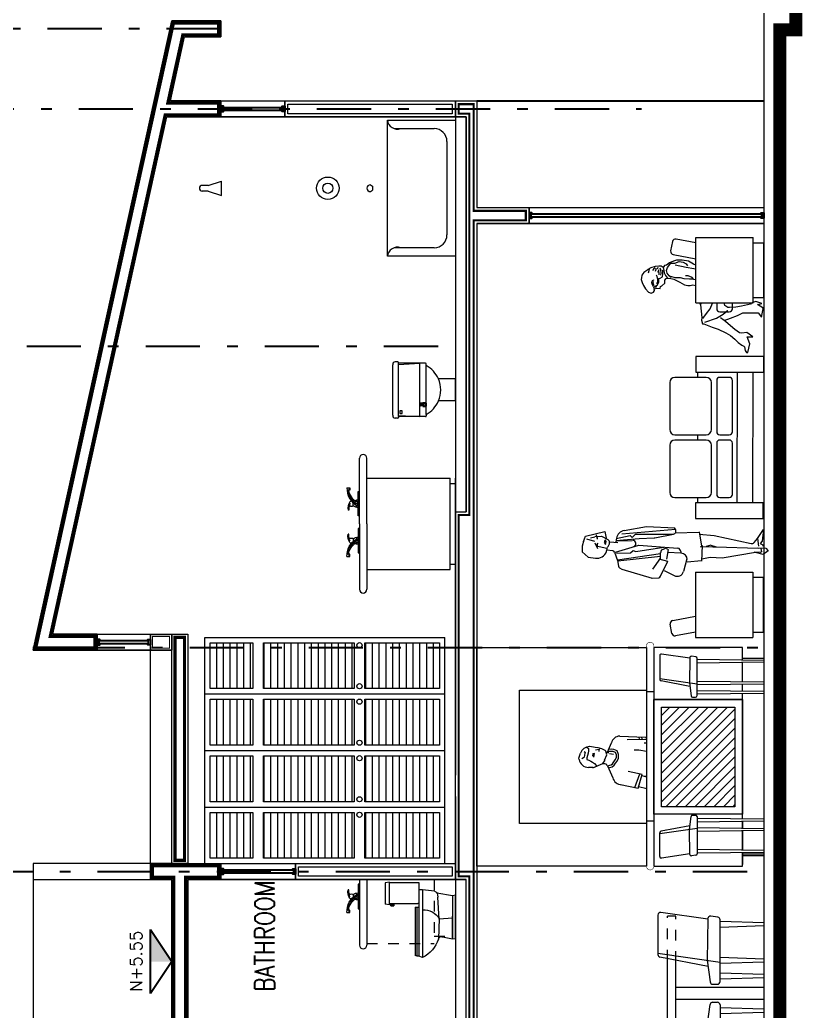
# Model space of a CAD drawing. Header units: millimetres. Extents: x 246.6 to 325.5, y -2 to 41.7.
# Drawn here: x 308.57 to 315.91, y 26.51 to 35.81 of the extents above; entities that cross this region are included whole.
import ezdxf
from ezdxf.enums import TextEntityAlignment as Align

# ---------------------------------------------------------------- set-up
doc = ezdxf.new("R2010")
doc.units = ezdxf.units.MM
doc.header["$LTSCALE"] = 0.05
for name, pattern in [('DASHDOT', [25.4, 12.7, -6.35, 0, -6.35]), ('DASHED2', [9.525, 6.35, -3.175]), ('DASHED8', [0.09375, 0.0625, -0.03125])]:
    doc.linetypes.add(name, pattern=pattern)
for name, color, linetype in [('Aluminio', 254, 'Continuous'), ('Cancel_1', 163, 'Continuous'), ('COTAS', 255, 'Continuous'), ('EJES', 1, 'DASHDOT')]:
    doc.layers.add(name, color=color, linetype=linetype)
doc.layers.add('MUEBLES', color=175, linetype='Continuous', lineweight=13)
doc.layers.add('MUROS', color=7, linetype='Continuous', lineweight=18)
doc.styles.add('NIVEL', font='romans')
doc.styles.add('ROMANS', font='romans.shx', dxfattribs={"height": 0.2})

# ---------------------------------------------------------------- blocks, each defined once
blk = doc.blocks.new('TOM')
at = {"layer": 'COTAS'}
for p, q in [((14, 0), (-14, 0)), ((-10, -6.3), (-14, 0)), ((10, -6.3), (14, 0)), ((15, -29.3), (-15, -29.3)), ((-15, -29.3), (-15, -59.3)), ((-15, -54.3), (15, -54.3)), ((-15, -59.3), (15, -59.3)), ((-10, -6.3), (10, -6.3)), ((-10, -29.3), (-10, -6.3)), ((10, -29.3), (10, -6.3)), ((15, -59.3), (15, -29.3))]:
    blk.add_line(p, q, dxfattribs=at)
blk = doc.blocks.new('w.c.01')
at = {"color": 175, "linetype": 'Continuous'}
for p, q in [((17.6001, 9.5131), (17.606, 9.5545)), ((17.606, 9.5545), (17.7998, 9.5545)), ((17.8057, 9.5131), (17.7998, 9.5545)), ((17.8057, 9.5131), (17.6001, 9.5131)), ((17.8145, 9.4836), (17.794, 9.4837)), ((17.8146, 9.5031), (17.7941, 9.5048)), ((17.8146, 9.4954), (17.7941, 9.4955)), ((17.7941, 9.4744), (17.8145, 9.4759)), ((17.8279, 9.2823), (17.8279, 9.2645)), ((18.2726, 9.2645), (18.2666, 9.2823)), ((17.6711, 9.2142), (17.6711, 9.2468)), ((17.6825, 9.1051), (17.6711, 9.2142)), ((17.7613, 9.2468), (17.7894, 9.2468)), ((17.7894, 9.2468), (17.7939, 9.2571)), ((17.8279, 9.2645), (17.8279, 9.2468)), ((18.2726, 9.2468), (18.2726, 9.2645)), ((18.2845, 9.2142), (18.2726, 9.2468)), ((17.7239, 8.9412), (17.7009, 9.0831)), ((17.7151, 9.0782), (17.7363, 9.0742)), ((18.0972, 9.0322), (18.1135, 8.942)), ((17.7184, 8.9154), (17.7229, 8.942)), ((17.7228, 8.9416), (17.9245, 8.942)), ((18.1179, 8.9154), (18.1135, 8.942)), ((18.1179, 8.9154), (17.7184, 8.9154))]:
    blk.add_line(p, q, dxfattribs=at)
at = {"color": 175}
for p, q in [((17.8146, 9.5031), (17.8145, 9.4759)), ((17.8279, 9.2823), (18.2666, 9.2823)), ((18.2726, 9.2645), (17.8279, 9.2645)), ((17.9332, 9.0621), (17.9248, 8.942)), ((17.9315, 9.0633), (18.1173, 9.0707))]:
    blk.add_line(p, q, dxfattribs=at)
at = {"color": 175, "linetype": 'Continuous'}
for points in [[(17.6045, 9.5131), (17.6045, 9.4227), (17.6045, 9.3335), (17.6045, 9.2468)], [(17.7941, 9.5131), (17.7941, 9.3661), (17.7941, 9.3094), (17.7941, 9.2571)], [(17.6045, 9.2468), (18.1686, 9.2468), (18.2392, 9.2468), (18.2728, 9.2468)], [(17.6711, 9.2142), (18.1739, 9.2142), (18.2489, 9.2142), (18.2845, 9.2142)], [(17.935, 9.0634), (17.7363, 9.0742)]]:
    blk.add_lwpolyline(points, dxfattribs=at)
blk.add_lwpolyline([(17.9154, 8.942), (17.9332, 8.942), (17.9603, 8.942), (17.9936, 8.942), (18.0291, 8.942), (18.0624, 8.942), (18.0896, 8.942), (18.1073, 8.942), (18.1135, 8.942), (18.1073, 8.942), (18.0896, 8.942), (18.0624, 8.942), (18.0291, 8.942), (17.9936, 8.942), (17.9603, 8.942), (17.9332, 8.942), (17.9154, 8.942), (17.9093, 8.942)], close=True, dxfattribs=at)
for centre, radius, start, end in [((18.0113, 9.2038), 0.1616, 176.29223, 240.37625), ((18.0378, 9.3325), 0.2736, 286.89865, 334.3874), ((17.7193, 9.1165), 0.0385, 197.18969, 263.70098), ((18.1241, 9.0423), 0.0292, 103.49286, 173.65981), ((18.252, 9.0632), 0.1579, 186.42217, 191.30828)]:
    blk.add_arc(centre, radius, start, end, dxfattribs=at)
blk = doc.blocks.new('mesa')
at = {"layer": 'MUEBLES'}
for p, q in [((5.4364, 2.3848), (5.3832, 2.7521)), ((5.403, 2.775), (5.7116, 2.775)), ((5.7005, 2.775), (5.7697, 2.2905)), ((5.8031, 2.3839), (5.7313, 2.7588)), ((6.2227, 2.3839), (6.2945, 2.7588)), ((6.3253, 2.775), (6.2561, 2.2905)), ((6.6228, 2.775), (6.3141, 2.775)), ((6.5894, 2.3848), (6.6426, 2.7521)), ((5.7578, 2.6999), (6.268, 2.6999)), ((5.7671, 2.6347), (6.2587, 2.6347)), ((5.9667, 2.6347), (5.9675, 1.9499)), ((6.0597, 2.6347), (6.0597, 1.9499)), ((5.4197, 2.3077), (5.4118, 2.3619)), ((5.4313, 2.3847), (5.7555, 2.39)), ((5.7555, 2.39), (5.9249, 2.3683)), ((5.9424, 2.3484), (5.9424, 2.3105)), ((6.0834, 2.3484), (6.0834, 2.3105)), ((6.2703, 2.39), (6.1009, 2.3683)), ((6.5945, 2.3847), (6.2703, 2.39)), ((6.6061, 2.3077), (6.614, 2.3619)), ((5.9224, 2.2905), (5.4395, 2.2905)), ((5.45, 2.2905), (5.4609, 1.9499)), ((5.4965, 2.2905), (5.4856, 1.9499)), ((5.7327, 2.2905), (5.7436, 1.9499)), ((5.7792, 2.2905), (5.7683, 1.9499)), ((5.8544, 2.2905), (5.8653, 1.9499)), ((5.9009, 2.2905), (5.8908, 1.9499)), ((6.1034, 2.2905), (6.5863, 2.2905)), ((6.1249, 2.2905), (6.135, 1.9499)), ((6.1714, 2.2905), (6.1605, 1.9499)), ((6.2466, 2.2905), (6.2575, 1.9499)), ((6.2931, 2.2905), (6.2822, 1.9499)), ((6.5292, 2.2905), (6.5402, 1.9499)), ((6.5758, 2.2905), (6.5649, 1.9499)), ((6.9704, 1.9499), (5.2786, 1.9499))]:
    blk.add_line(p, q, dxfattribs=at)
at = {"layer": 'MUEBLES', "linetype": 'DASHED8'}
for p, q in [((5.4129, 2.6347), (5.4129, 2.6999)), ((5.7578, 2.6999), (5.4129, 2.6999)), ((5.4129, 2.6347), (5.7671, 2.6347)), ((6.2587, 2.6347), (6.6129, 2.6347)), ((6.268, 2.6999), (6.6129, 2.6999)), ((6.6129, 2.6347), (6.6129, 2.6999))]:
    blk.add_line(p, q, dxfattribs=at)
at = {"layer": 'MUEBLES', "color": 250}
for p, q in [((5.7577, 2.6999), (5.7585, 2.6999)), ((6.2681, 2.6999), (6.2673, 2.6999)), ((6.2681, 2.6999), (6.2673, 2.6999))]:
    blk.add_line(p, q, dxfattribs=at)
at = {"layer": 'MUEBLES'}
for centre, start, end in [((5.403, 2.755), 90, 188.23291), ((5.7116, 2.755), 10.84304, 90), ((6.3141, 2.755), 90, 169.15696), ((6.6228, 2.755), 351.76709, 90), ((5.4316, 2.3647), 90.9257, 188.23291), ((5.9224, 2.3484), 0, 82.69963), ((6.1034, 2.3484), 97.30037, 180), ((6.5942, 2.3647), 351.76709, 89.0743), ((5.4395, 2.3105), 188.23291, 270), ((5.9224, 2.3105), 270, 0), ((6.1034, 2.3105), 180, 270), ((6.5863, 2.3105), 270, 351.76709)]:
    blk.add_arc(centre, 0.02, start, end, dxfattribs=at)
blk = doc.blocks.new('H-5')
for p, q in [((-0.0115, 1.6786), (-0.0604, 1.6216)), ((0.0424, 1.6786), (-0.0115, 1.6786)), ((0.0962, 1.6623), (0.0424, 1.6786)), ((0.0846, 1.667), (0.1347, 1.6474)), ((-0.0604, 1.6216), (-0.0702, 1.5565)), ((0.1087, 1.6379), (0.0868, 1.5642)), ((0.1174, 1.6025), (0.1292, 1.5601)), ((0.1347, 1.6474), (0.1768, 1.4696)), ((-0.0702, 1.5565), (-0.0702, 1.5399)), ((0.0727, 1.5614), (0.0189, 1.537)), ((0.043, 1.5492), (0.0231, 1.4488)), ((0.0684, 1.5356), (0.0387, 1.5412)), ((0.0692, 1.5379), (0.052, 1.5412)), ((0.0774, 1.4741), (0.0583, 1.4629)), ((0.0829, 1.4694), (0.0774, 1.4741)), ((0.133, 1.5004), (0.1023, 1.4409)), ((0.1052, 1.5365), (0.1463, 1.5445)), ((0.1087, 1.5356), (0.1345, 1.5389)), ((0.1302, 1.5337), (0.133, 1.5004)), ((-0.0013, 1.3945), (0.0035, 1.4544)), ((0.0231, 1.4488), (0.0084, 1.4506)), ((0.0583, 1.4629), (0.0813, 1.4563)), ((0.081, 1.4211), (0.0747, 1.3483)), ((0.0813, 1.4563), (0.0958, 1.4629)), ((0.0915, 1.4727), (0.0829, 1.4694)), ((0.0958, 1.4629), (0.0915, 1.4727)), ((0.1768, 1.4696), (0.1165, 1.4558)), ((-0.1711, 1.3105), (-0.256, 1.0297)), ((-0.1584, 1.3329), (-0.1711, 1.3105)), ((-0.0921, 1.35), (-0.1438, 1.3429)), ((-0.0949, 1.3481), (-0.0515, 0.9506)), ((-0.0146, 1.3773), (-0.0921, 1.35)), ((-0.0856, 1.3521), (-0.0264, 0.9515)), ((-0.0246, 1.361), (-0.0207, 1.2306)), ((-0.0149, 1.369), (0.0516, 1.1517)), ((0.1157, 1.3605), (0.0802, 1.3676)), ((0.0907, 1.3666), (0.0943, 1.2146)), ((0.095, 1.3648), (0.113, 1.1489)), ((0.1134, 1.362), (0.1392, 1.2334)), ((0.1975, 0.8124), (0.1533, 1.3113)), ((-0.0207, 1.2306), (0.0012, 1.2043)), ((0.0012, 1.2043), (-0.0074, 1.1803)), ((0.1392, 1.2334), (0.122, 1.2146)), ((0.122, 1.2146), (0.154, 1.1831)), ((0.1865, 1.2885), (0.2249, 1.0804)), ((-0.0074, 1.1803), (0.0332, 0.9204)), ((0.0516, 1.1517), (0.0222, 0.791)), ((0.113, 1.1489), (0.1191, 1.0099)), ((0.154, 1.1831), (0.1517, 0.8298)), ((-0.2563, 1.0307), (-0.2514, 0.9683)), ((-0.0773, 0.959), (-0.1731, 1.0264)), ((0.2249, 1.0804), (0.2112, 0.8199)), ((-0.2368, 0.9505), (-0.0984, 0.8826)), ((-0.1008, 0.8826), (-0.0796, 0.9637)), ((-0.0754, 0.9518), (-0.0161, 0.9518)), ((0.0116, 0.9305), (0.0227, 0.9039)), ((0.1197, 1.0054), (0.1534, 0.8324)), ((-0.1845, 0.9181), (-0.232, 0.8239)), ((0.0092, 0.8791), (-0.0794, 0.8974)), ((-0.0234, 0.7606), (-0.0171, 0.8881)), ((0.0227, 0.9039), (0.0137, 0.8847)), ((0.1658, 0.8307), (0.1658, 0.8304)), ((-0.0748, 0.7057), (-0.1945, 0.739)), ((-0.0094, 0.7635), (-0.0242, 0.7643)), ((0.1653, 0.8152), (0.1717, 0.5966)), ((0.2012, 0.8143), (0.2123, 0.823)), ((-0.095, 0.5705), (-0.1071, 0.7035)), ((0.0468, 0.5663), (-0.0983, 0.572)), ((-0.0754, 0.5694), (-0.0615, 0.4911)), ((0.0394, 0.5835), (0.0344, 0.4665)), ((0.1749, 0.594), (0.0422, 0.5714)), ((0.1515, 0.5928), (0.1416, 0.4519)), ((-0.0615, 0.4911), (-0.0658, 0.3793)), ((0.0344, 0.4665), (0.0352, 0.4388)), ((0.0516, 0.4829), (0.0354, 0.4361)), ((0.0501, 0.4829), (0.0372, 0.529)), ((-0.0658, 0.3793), (-0.0129, 0.0704)), ((0.0352, 0.4388), (0.0243, 0.0451)), ((0.1416, 0.4519), (0.066, 0.1114)), ((-0.0352, -0.0023), (-0.0176, 0.0681)), ((-0.0176, 0.0272), (-0.0137, 0.0822)), ((-0.0109, 0.0141), (-0.0176, 0.0272)), ((0.0203, 0.0188), (-0.0109, 0.0141)), ((0.025, 0.0479), (0.0231, -0.0253)), ((0.0524, 0.001), (0.0399, 0.001)), ((0.1126, 0.0521), (0.0419, 0.0418)), ((0.0649, 0.0268), (0.0524, 0.001)), ((0.0884, 0.0075), (0.0649, 0.0268)), ((0.0756, 0.0822), (0.1119, 0.0507)), ((0.1971, -0.0056), (0.0884, 0.0075)), ((0.1119, 0.0507), (0.1971, -0.0056)), ((-0.0023, -0.0488), (-0.0352, -0.0023)), ((0.0231, -0.0253), (-0.0023, -0.0488))]:
    blk.add_line(p, q)
for centre, radius, start, end in [((0.0198, 1.5399), 0.09, 180, 262.74681), ((0.081, 1.5468), 0.05, 349.94934, 15.52411), ((-0.0213, 1.3962), 0.02, 289.42299, 355.35625), ((0.076, 1.4847), 0.06, 220.20016, 269.31533), ((0.0756, 1.4547), 0.03, 269.31533, 332.70043), ((-0.141, 1.3231), 0.02, 97.83355, 150.39555), ((0.098, 1.2722), 0.09, 10.44748, 78.64911), ((0.0653, 1.2105), 0.03, 200.55158, 355.9568), ((-0.2315, 0.9698), 0.02, 184.45086, 254.60646), ((-0.0161, 0.919), 0.03, 22.61986, 90), ((0.1491, 1.0112), 0.03, 182.51136, 191.03344), ((0.1828, 0.8381), 0.03, 191.03344, 307.64762), ((-0.1784, 0.7968), 0.06, 153.24091, 254.42071), ((-0.0833, 0.7635), 0.06, 270, 357.19363), ((-0.0077, 0.7935), 0.03, 266.79866, 355.33342), ((0.0953, 0.1049), 0.03, 167.48673, 228.99985)]:
    blk.add_arc(centre, radius, start, end)
blk = doc.blocks.new('15FFCT03')
for p, q in [((-2.687777, 4.310793), (-2.679338, 4.625)), ((5.544256, 3.880503), (5.544256, 4.672049)), ((6.4941, 4.199848), (5.544256, 4.199848)), ((6.4941, 5.102622), (6.4941, 3.880503)), ((-5, 0.5), (5, 0.5)), ((-5, 0), (-5, 0.5)), ((-1.405709, 1.1875), (-0.780744, 1.1875)), ((-0.780744, 2.5625), (0.275865, 2.5625)), ((-0.780744, 1.1875), (-0.780744, 0.6375)), ((-0.780744, 0.6375), (0.731756, 0.6375)), ((-0.093244, 0.6375), (-0.093244, 1.1875)), ((0.731756, 1.1875), (1.35672, 1.1875)), ((0.731756, 0.6375), (0.731756, 1.1875)), ((5, 0.5), (5, 0)), ((6.4941, 3.880503), (5.544256, 3.880503))]:
    blk.add_line(p, q)
for centre, radius, start, end in [((-1.763181, 1.276679), 3.171864, 51.8224, 106.947745), ((-2.219843, 1.64346), 2.708067, 57.899092, 99.950225), ((-1.703591, 0.660283), 4.083021, 53.383433, 103.82616), ((6.214712, -3.094637), 8.202019, 88.04794, 148.527898), ((6.175971, -2.795838), 7.427654, 94.878848, 147.568915), ((6.592565, -2.08857), 6.714292, 98.982395, 150.795722), ((1.829318, 0.546646), 3.297892, 142.319673, 180.81043), ((-0.068172, 3.25), 0.990159, 136.025927, 223.974073), ((0.019184, 3.25), 0.990159, 359.646974, 43.974073), ((-1.878306, 0.546646), 3.297892, 359.18957, 23.218609)]:
    blk.add_arc(centre, radius, start, end)

msp = doc.modelspace()

# ---------------------------------------------------------------- hatches: boundary and pattern name
at = {"layer": 'MUEBLES', "ltscale": 0.5}
h = msp.add_hatch(dxfattribs=at)
h.set_pattern_fill('LINE', color=256, scale=0.02, angle=90)
h.set_pattern_definition([(90, (2, -2.15), (-0.0635, 4e-18), [])])
h.paths.add_polyline_path([(310.7575, 29.5376), (310.7575, 29.9676), (310.3575, 29.9676), (310.3575, 29.5376)])
h.paths.add_polyline_path([(311.7075, 29.5376), (311.7075, 29.9676), (310.8575, 29.9676), (310.8575, 29.5376)])
h.paths.add_polyline_path([(312.5075, 29.5376), (312.5075, 29.9676), (311.8075, 29.9676), (311.8075, 29.5376)])
h.paths.add_polyline_path([(311.8075, 29.0076), (312.5075, 29.0076), (312.5075, 29.4376), (311.8075, 29.4376)])
h.paths.add_polyline_path([(311.7075, 29.0076), (311.7075, 29.4376), (310.8575, 29.4376), (310.8575, 29.0076)])
h.paths.add_polyline_path([(310.7575, 29.0076), (310.7575, 29.4376), (310.3575, 29.4376), (310.3575, 29.0076)])
h.paths.add_polyline_path([(310.7575, 28.4776), (310.7575, 28.9076), (310.3575, 28.9076), (310.3575, 28.4776)])
h.paths.add_polyline_path([(310.8575, 28.9076), (310.8575, 28.4776), (311.7075, 28.4776), (311.7075, 28.9076)])
h.paths.add_polyline_path([(311.8075, 28.4776), (312.5075, 28.4776), (312.5075, 28.9076), (311.8075, 28.9076)])
h.paths.add_polyline_path([(311.8075, 28.3776), (311.8075, 27.9476), (312.5075, 27.9476), (312.5075, 28.3776)])
h.paths.add_polyline_path([(311.7075, 27.9476), (311.7075, 28.3776), (310.8575, 28.3776), (310.8575, 27.9476)])
h.paths.add_polyline_path([(310.3575, 27.9476), (310.7575, 27.9476), (310.7575, 28.3776), (310.3575, 28.3776)])
at = {"layer": 'MUEBLES'}
h = msp.add_hatch(dxfattribs=at)
h.set_pattern_fill('LINE', color=256, scale=0.02, angle=45)
h.paths.add_polyline_path([(315.2775, 29.3651), (314.5875, 29.3651), (314.5875, 28.4301), (315.2775, 28.4301)])

# ---------------------------------------------------------------- linework, layer by layer
for p, q in [((309.7975, 27.279), (309.9975, 26.979)), ((309.7975, 26.679), (309.7975, 27.279)), ((309.9975, 26.979), (309.7975, 26.679))]:
    msp.add_line(p, q)
msp.add_solid([(309.9975, 26.979), (309.7975, 26.979), (309.7975, 27.279)])
at = {"layer": 'Aluminio'}
for points in [[(310.4575, 34.9475), (310.4826, 34.9475), (310.4826, 34.9551), (310.4742, 34.9551), (310.4742, 34.9902), (310.4826, 34.9902), (310.4826, 34.9977), (310.4575, 34.9977)], [(311.0575, 34.9475), (311.0324, 34.9475), (311.0324, 34.9551), (311.0408, 34.9551), (311.0408, 34.9902), (311.0324, 34.9902), (311.0324, 34.9977), (311.0575, 34.9977)], [(313.3475, 33.9475), (313.3726, 33.9475), (313.3726, 33.9551), (313.3642, 33.9551), (313.3642, 33.9902), (313.3726, 33.9902), (313.3726, 33.9977), (313.3475, 33.9977)], [(315.5475, 33.9475), (315.5224, 33.9475), (315.5224, 33.9551), (315.5308, 33.9551), (315.5308, 33.9902), (315.5224, 33.9902), (315.5224, 33.9977), (315.5475, 33.9977)], [(309.2975, 29.9475), (309.3226, 29.9475), (309.3226, 29.9551), (309.3142, 29.9551), (309.3142, 29.9902), (309.3226, 29.9902), (309.3226, 29.9977), (309.2975, 29.9977)], [(309.7975, 29.9475), (309.7724, 29.9475), (309.7724, 29.9551), (309.7808, 29.9551), (309.7808, 29.9902), (309.7724, 29.9902), (309.7724, 29.9977), (309.7975, 29.9977)], [(310.4575, 27.7975), (310.4826, 27.7975), (310.4826, 27.8051), (310.4742, 27.8051), (310.4742, 27.8402), (310.4826, 27.8402), (310.4826, 27.8477), (310.4575, 27.8477)], [(311.1575, 27.7975), (311.1324, 27.7975), (311.1324, 27.8051), (311.1408, 27.8051), (311.1408, 27.8402), (311.1324, 27.8402), (311.1324, 27.8477), (311.1575, 27.8477)]]:
    msp.add_lwpolyline(points, close=True, dxfattribs=at)
at = {"layer": 'Cancel_1'}
msp.add_line((312.8575, 35.0476), (315.5475, 35.0476), dxfattribs=at)
for points in [[(311.0383, 34.9576), (310.4767, 34.9576), (310.4767, 34.9877), (311.0383, 34.9877)], [(315.5283, 33.9576), (313.3667, 33.9576), (313.3667, 33.9877), (315.5283, 33.9877)], [(309.7783, 29.9576), (309.3167, 29.9576), (309.3167, 29.9877), (309.7783, 29.9877)], [(311.1383, 27.8076), (310.4767, 27.8076), (310.4767, 27.8377), (311.1383, 27.8377)]]:
    msp.add_lwpolyline(points, close=True, dxfattribs=at)
at = {"layer": 'EJES', "ltscale": 0.8}
for p, q in [((310.4575, 35.7226), (306.5616, 35.7226)), ((304.6624, 34.9726), (314.4029, 34.9726)), ((306.4061, 32.7476), (312.6575, 32.7476)), ((305.7027, 29.9226), (315.5475, 29.9226)), ((305.955, 27.8226), (315.5475, 27.8226))]:
    msp.add_line(p, q, dxfattribs=at)
at = {"layer": 'MUEBLES'}
for p, q in [((312.0194, 34.8676), (312.6575, 34.8676)), ((312.0194, 33.5914), (312.0194, 34.8676)), ((312.6575, 34.8676), (312.6575, 33.5914)), ((312.0826, 34.7879), (312.4581, 34.7879)), ((312.5777, 34.6682), (312.5777, 33.7908)), ((310.338, 34.2564), (310.2844, 34.2564)), ((310.338, 34.2564), (310.4654, 34.2965)), ((310.4654, 34.1625), (310.4654, 34.2965)), ((311.8598, 34.2614), (311.8798, 34.2494)), ((311.8598, 34.1976), (311.8798, 34.2096)), ((311.8798, 34.2494), (311.8798, 34.2096)), ((310.338, 34.2026), (310.2844, 34.2026)), ((310.338, 34.2026), (310.4654, 34.1625)), ((314.9105, 33.7179), (314.7252, 33.7525)), ((314.9105, 33.1545), (314.9105, 33.7669)), ((314.9105, 33.7669), (315.4495, 33.7669)), ((315.4495, 33.1545), (315.4495, 33.7669)), ((312.4581, 33.6711), (312.0826, 33.6711)), ((314.6909, 33.729), (314.6747, 33.6423)), ((315.4495, 33.7179), (315.5475, 33.7179)), ((315.5475, 33.2035), (315.5475, 33.7179)), ((312.6575, 33.5914), (312.0194, 33.5914)), ((314.6982, 33.608), (314.9105, 33.5683)), ((314.4621, 33.4675), (314.4499, 33.4566)), ((314.4902, 33.4844), (314.4621, 33.4675)), ((314.4727, 33.4658), (314.4653, 33.4319)), ((314.5293, 33.4941), (314.4902, 33.4844)), ((314.5124, 33.4717), (314.5036, 33.4569)), ((314.5301, 33.482), (314.5124, 33.4717)), ((314.5389, 33.4761), (314.5286, 33.4481)), ((314.564, 33.4973), (314.5293, 33.4941)), ((314.5536, 33.4849), (314.5477, 33.4702)), ((314.5625, 33.4628), (314.5507, 33.4378)), ((314.5669, 33.4187), (314.5625, 33.4628)), ((314.5865, 33.4975), (314.564, 33.4973)), ((314.5816, 33.4628), (314.5757, 33.479)), ((314.5845, 33.4319), (314.5816, 33.4628)), ((314.6032, 33.486), (314.5865, 33.4975)), ((314.5999, 33.4505), (314.5969, 33.4621)), ((314.6176, 33.5035), (314.6032, 33.486)), ((314.6032, 33.486), (314.6095, 33.4569)), ((314.6364, 33.5066), (314.6176, 33.5035)), ((314.6353, 33.4587), (314.646, 33.4871)), ((314.6652, 33.53), (314.6364, 33.5066)), ((314.646, 33.4871), (314.6761, 33.5264)), ((314.7027, 33.5469), (314.6652, 33.53)), ((314.6761, 33.5264), (314.7137, 33.5267)), ((314.7295, 33.5544), (314.7027, 33.5469)), ((314.7137, 33.5267), (314.7556, 33.543)), ((314.716, 33.5123), (314.8191, 33.4899)), ((314.7831, 33.5534), (314.7295, 33.5544)), ((314.7556, 33.543), (314.7926, 33.5353)), ((314.8404, 33.5458), (314.7831, 33.5534)), ((314.7926, 33.5353), (314.8189, 33.5189)), ((314.8189, 33.5189), (314.832, 33.503)), ((314.8191, 33.4899), (314.8916, 33.4781)), ((314.8884, 33.5172), (314.8404, 33.5458)), ((314.9105, 33.5081), (314.8884, 33.5172)), ((314.8916, 33.4781), (314.9105, 33.4732)), ((314.4001, 33.3903), (314.3984, 33.3728)), ((314.3984, 33.3728), (314.4073, 33.3447)), ((314.4046, 33.4135), (314.4001, 33.3903)), ((314.4247, 33.4383), (314.4046, 33.4135)), ((314.4499, 33.4566), (314.4247, 33.4383)), ((314.5488, 33.4009), (314.5424, 33.4148)), ((314.5542, 33.3732), (314.5488, 33.4009)), ((314.5531, 33.3486), (314.5542, 33.3732)), ((314.562, 33.3821), (314.5779, 33.3851)), ((314.5628, 33.3734), (314.562, 33.3821)), ((314.563, 33.3481), (314.5628, 33.3734)), ((314.5779, 33.3851), (314.5974, 33.3998)), ((314.5816, 33.4157), (314.5845, 33.4319)), ((314.5974, 33.3998), (314.6001, 33.423)), ((314.6001, 33.423), (314.5999, 33.4505)), ((314.6095, 33.4569), (314.6125, 33.4363)), ((314.6125, 33.4363), (314.6272, 33.4113)), ((314.6186, 33.3688), (314.6323, 33.3834)), ((314.6272, 33.4113), (314.6449, 33.3848)), ((314.6323, 33.3834), (314.6649, 33.3851)), ((314.6428, 33.432), (314.6353, 33.4587)), ((314.6603, 33.4075), (314.6428, 33.432)), ((314.68, 33.391), (314.6603, 33.4075)), ((314.6649, 33.3851), (314.7048, 33.3752)), ((314.7177, 33.3884), (314.677, 33.4026)), ((314.7048, 33.3752), (314.7608, 33.3482)), ((314.7684, 33.3895), (314.7177, 33.3884)), ((314.8026, 33.3796), (314.7684, 33.3895)), ((314.8519, 33.3757), (314.8026, 33.3796)), ((314.8378, 33.4067), (314.8146, 33.4087)), ((314.8749, 33.3925), (314.8378, 33.4067)), ((314.8895, 33.3752), (314.8519, 33.3757)), ((314.8932, 33.3731), (314.8749, 33.3925)), ((314.9105, 33.3707), (314.8932, 33.3731)), ((314.4073, 33.3447), (314.4198, 33.3172)), ((314.4198, 33.3172), (314.4374, 33.2862)), ((314.4374, 33.2862), (314.4674, 33.2539)), ((314.4997, 33.3433), (314.5018, 33.3571)), ((314.504, 33.324), (314.4997, 33.3433)), ((314.5018, 33.3571), (314.5072, 33.3689)), ((314.5125, 33.3059), (314.504, 33.324)), ((314.5072, 33.3689), (314.5168, 33.3678)), ((314.5104, 33.3401), (314.5136, 33.3539)), ((314.5189, 33.3133), (314.5104, 33.3401)), ((314.5185, 33.297), (314.5249, 33.3094)), ((314.5186, 33.2883), (314.5185, 33.297)), ((314.5191, 33.2874), (314.5455, 33.2938)), ((314.5224, 33.2701), (314.5191, 33.2874)), ((314.5249, 33.3094), (314.5523, 33.3233)), ((314.5371, 33.3101), (314.5424, 33.3059)), ((314.5371, 33.2995), (314.5371, 33.3101)), ((314.5424, 33.3059), (314.5403, 33.3037)), ((314.5445, 33.3315), (314.5531, 33.3486)), ((314.5455, 33.2938), (314.5753, 33.2884)), ((314.5523, 33.3233), (314.563, 33.3481)), ((314.5753, 33.2884), (314.578, 33.3072)), ((314.578, 33.3072), (314.5907, 33.3142)), ((314.5907, 33.3142), (314.5922, 33.3143)), ((314.5922, 33.3143), (314.6189, 33.3391)), ((314.6189, 33.3391), (314.6186, 33.3688)), ((314.7608, 33.3482), (314.8059, 33.3239)), ((314.8059, 33.3239), (314.8356, 33.3169)), ((314.8356, 33.3169), (314.8574, 33.3163)), ((314.8574, 33.3163), (314.8834, 33.3223)), ((314.8834, 33.3223), (314.9105, 33.3167)), ((314.4674, 33.2539), (314.4906, 33.2453)), ((314.4906, 33.2453), (314.5138, 33.2549)), ((314.5138, 33.2549), (314.5224, 33.2701)), ((315.4495, 33.2035), (315.5475, 33.2035)), ((314.9105, 33.1545), (315.4495, 33.1545)), ((314.9449, 33.1545), (314.9559, 33.1352)), ((314.9559, 33.1352), (314.964, 33.1554)), ((314.9559, 33.1352), (314.9684, 33.0165)), ((315.0094, 33.0553), (315.0438, 33.0983)), ((315.0438, 33.0983), (315.0659, 33.1528)), ((315.0659, 33.1528), (315.0666, 33.1545)), ((315.1065, 33.1545), (315.1065, 33.0992)), ((315.182, 33.1305), (315.1756, 33.1545)), ((315.2111, 33.1104), (315.182, 33.1305)), ((315.2249, 33.1098), (315.2111, 33.1104)), ((315.2849, 33.1154), (315.2249, 33.1098)), ((315.2535, 33.0992), (315.2535, 33.1545)), ((315.3392, 33.123), (315.2849, 33.1154)), ((315.4217, 33.1418), (315.3392, 33.123)), ((315.4281, 33.1527), (315.4217, 33.1418)), ((315.4729, 33.1661), (315.4281, 33.1527)), ((315.5296, 33.1477), (315.4729, 33.1661)), ((315.4898, 33.138), (315.5296, 33.1477)), ((315.5393, 33.1072), (315.4898, 33.138)), ((315.5248, 33.0195), (315.543, 33.0978)), ((315.543, 33.0978), (315.5393, 33.1072)), ((314.9684, 33.0165), (314.9642, 32.9926)), ((314.9772, 33.0086), (315.0094, 33.0553)), ((314.9963, 32.9733), (315.1054, 33.0118)), ((315.1054, 33.0118), (315.1674, 33.0471)), ((315.1359, 33.0698), (315.2241, 33.0698)), ((315.1758, 32.9877), (315.1422, 33.0155)), ((315.1674, 33.0471), (315.2062, 33.0836)), ((315.1758, 32.9877), (315.2343, 33.0114)), ((315.2062, 33.0836), (315.2062, 33.0858)), ((315.2343, 33.0114), (315.3, 33.0372)), ((315.3, 33.0372), (315.3499, 33.0601)), ((315.3499, 33.0601), (315.4947, 33.0612)), ((315.4947, 33.0612), (315.5248, 33.0195)), ((314.9642, 32.9926), (314.9718, 32.9564)), ((314.9718, 32.9564), (314.9863, 32.9565)), ((314.9863, 32.9565), (315.0633, 32.9274)), ((315.0633, 32.9274), (315.1207, 32.9083)), ((315.1207, 32.9083), (315.1919, 32.8741)), ((315.1933, 32.9763), (315.1758, 32.9877)), ((315.2757, 32.9045), (315.1933, 32.9763)), ((315.3209, 32.8722), (315.2757, 32.9045)), ((315.1919, 32.8741), (315.2356, 32.8484)), ((315.2356, 32.8484), (315.2764, 32.8154)), ((315.2764, 32.8154), (315.3086, 32.7823)), ((315.3412, 32.8702), (315.3209, 32.8722)), ((315.3897, 32.8764), (315.3412, 32.8702)), ((315.4443, 32.8355), (315.3897, 32.8764)), ((315.3907, 32.8366), (315.4436, 32.8355)), ((315.4166, 32.7716), (315.3907, 32.8366)), ((315.4436, 32.8355), (315.4443, 32.8355)), ((315.3086, 32.7823), (315.3421, 32.7587)), ((315.3421, 32.7587), (315.3596, 32.7472)), ((315.3596, 32.7472), (315.3654, 32.7415)), ((315.3654, 32.7415), (315.3743, 32.7089)), ((315.3977, 32.6903), (315.4166, 32.7716)), ((315.5475, 32.6519), (314.9105, 32.6519)), ((314.9105, 32.6519), (314.9105, 32.5049)), ((315.3743, 32.7089), (315.3846, 32.6894)), ((315.3846, 32.6894), (315.3977, 32.6903)), ((315.5475, 32.5049), (315.5475, 32.6519)), ((312.071, 32.1011), (312.071, 32.5742)), ((312.1177, 32.6009), (312.091, 32.6009)), ((312.1243, 32.5876), (312.1243, 32.5942)), ((312.3243, 32.5876), (312.1243, 32.5876)), ((312.1243, 32.0878), (312.1243, 32.5876)), ((312.1243, 32.577), (312.3243, 32.5876)), ((312.3776, 32.5876), (312.3243, 32.5876)), ((312.3243, 32.0878), (312.3243, 32.5876)), ((312.3842, 32.5676), (312.3842, 32.5809)), ((312.3842, 32.1078), (312.3842, 32.5676)), ((315.5475, 32.5049), (315.5475, 32.6029)), ((312.6575, 32.441), (312.4975, 32.441)), ((312.6575, 32.441), (312.6575, 32.2344)), ((315.0085, 32.4559), (314.7145, 32.4559)), ((314.9105, 32.5049), (315.5475, 32.5049)), ((314.9248, 32.5049), (314.9248, 32.4559)), ((315.2241, 32.4559), (315.1359, 32.4559)), ((315.298, 31.2799), (315.3025, 32.5049)), ((315.445, 31.2799), (315.4495, 32.5049)), ((314.6655, 32.4069), (314.6655, 31.9659)), ((315.0575, 31.9659), (315.0575, 32.4069)), ((315.1065, 32.4265), (315.1065, 31.9463)), ((315.2535, 31.9463), (315.2535, 32.4265)), ((312.6575, 32.2344), (312.4975, 32.2344)), ((312.1177, 32.0744), (312.091, 32.0744)), ((312.1243, 32.0984), (312.3243, 32.0878)), ((312.3243, 32.0878), (312.1243, 32.0878)), ((312.1243, 32.0878), (312.1243, 32.0811)), ((312.1568, 32.1422), (312.1373, 32.1422)), ((312.1373, 32.1422), (312.1373, 32.1178)), ((312.1373, 32.1178), (312.1568, 32.1178)), ((312.1568, 32.1178), (312.1568, 32.1422)), ((312.3776, 32.0878), (312.3243, 32.0878)), ((312.3842, 32.1078), (312.3842, 32.0944)), ((314.7145, 31.9169), (315.0085, 31.9169)), ((314.9248, 31.9169), (314.9248, 31.8679)), ((315.1359, 31.9169), (315.2241, 31.9169)), ((314.6655, 31.8189), (314.6655, 31.3779)), ((315.0085, 31.8679), (314.7145, 31.8679)), ((315.0575, 31.3779), (315.0575, 31.8189)), ((315.1065, 31.8385), (315.1065, 31.3583)), ((315.2241, 31.8679), (315.1359, 31.8679)), ((315.2535, 31.3583), (315.2535, 31.8385)), ((314.7145, 31.3289), (315.0085, 31.3289)), ((314.9248, 31.3289), (314.9248, 31.2799)), ((315.1359, 31.3289), (315.2241, 31.3289)), ((315.543, 31.2799), (314.906, 31.2799)), ((314.906, 31.2799), (314.906, 31.1329)), ((315.2241, 31.2799), (315.1359, 31.2799)), ((315.543, 31.1819), (315.543, 31.2799)), ((315.543, 31.1329), (315.543, 31.2799)), ((314.906, 31.1329), (315.543, 31.1329)), ((314.906, 30.6302), (314.906, 30.0179)), ((314.906, 30.6302), (315.445, 30.6302)), ((315.0614, 30.632), (315.0621, 30.6302)), ((315.445, 30.6302), (315.445, 30.0179)), ((315.445, 30.5812), (315.543, 30.5812)), ((315.543, 30.5812), (315.543, 30.0669)), ((314.6937, 30.1768), (314.906, 30.2164)), ((314.6864, 30.0558), (314.6702, 30.1424)), ((314.906, 30.0669), (314.7207, 30.0323)), ((315.445, 30.0669), (315.543, 30.0669)), ((314.906, 30.0179), (315.445, 30.0179)), ((314.5725, 29.8469), (314.5725, 29.6242)), ((314.8541, 29.8228), (314.589, 29.8612)), ((314.9097, 29.8349), (314.8706, 29.8405)), ((314.8541, 29.8265), (314.8504, 29.5926)), ((314.9221, 29.4722), (314.9221, 29.8206)), ((314.9221, 29.813), (315.5475, 29.8051)), ((314.9221, 29.7794), (315.5475, 29.7873)), ((314.5725, 29.6323), (314.9221, 29.5823)), ((314.8548, 29.5582), (314.5843, 29.61)), ((314.8504, 29.5926), (314.866, 29.4703)), ((314.9221, 29.609), (315.5475, 29.6012)), ((314.9221, 29.5755), (315.5475, 29.5833)), ((314.9221, 29.5213), (315.5475, 29.5134)), ((314.9221, 29.4877), (315.5475, 29.495)), ((314.8803, 29.4577), (314.9077, 29.4577)), ((314.0819, 28.9402), (314.1193, 29.0289)), ((314.197, 29.0917), (314.4395, 29.0833)), ((314.2682, 29.0592), (314.4315, 29.0631)), ((314.3833, 29.0619), (314.381, 29.0853)), ((314.4073, 29.0625), (314.405, 29.0844)), ((314.4475, 29.0265), (314.425, 29.0265)), ((314.4315, 29.0631), (314.4475, 29.0621)), ((314.4395, 29.0833), (314.4475, 29.083)), ((313.8145, 28.8864), (313.8291, 28.9315)), ((313.8634, 28.9479), (313.8725, 28.9426)), ((313.871, 28.9327), (313.8649, 28.8948)), ((313.8725, 28.9426), (313.871, 28.9327)), ((313.9446, 28.929), (313.9409, 28.9031)), ((313.9593, 28.9278), (313.9456, 28.926)), ((313.9543, 28.8955), (313.9593, 28.9278)), ((314.0547, 28.8654), (314.0768, 28.9178)), ((314.0763, 28.9182), (314.0683, 28.9522)), ((314.0715, 28.9397), (314.0957, 28.9377)), ((314.099, 28.9482), (314.0802, 28.9395)), ((314.1201, 28.9687), (314.0936, 28.9681)), ((314.1192, 28.9487), (314.099, 28.9482)), ((314.1401, 28.9194), (314.1005, 28.9265)), ((314.1366, 28.9467), (314.1192, 28.9487)), ((314.1415, 28.9663), (314.1201, 28.9687)), ((314.1583, 28.938), (314.1366, 28.9467)), ((314.1737, 28.9534), (314.1415, 28.9663)), ((314.167, 28.9163), (314.1583, 28.938)), ((314.167, 28.8902), (314.167, 28.9163)), ((314.187, 28.9202), (314.1737, 28.9534)), ((314.187, 28.8852), (314.187, 28.9202)), ((314.3775, 28.9594), (314.3335, 28.9594)), ((314.4475, 28.9491), (314.3775, 28.9594)), ((313.8169, 28.8729), (313.8145, 28.8864)), ((313.8574, 28.8872), (313.8407, 28.8796)), ((313.8649, 28.8948), (313.8574, 28.8872)), ((313.9464, 28.7941), (314.0377, 28.8341)), ((314.0565, 28.868), (314.0348, 28.8362)), ((314.0811, 28.815), (314.1319, 28.7011)), ((314.0821, 28.8127), (314.1178, 28.8236)), ((314.1178, 28.8236), (314.1294, 28.8337)), ((314.1277, 28.8057), (314.1441, 28.8201)), ((314.1294, 28.8337), (314.1424, 28.8511)), ((314.1424, 28.8511), (314.1554, 28.8685)), ((314.1441, 28.8201), (314.1584, 28.8391)), ((314.1554, 28.8685), (314.167, 28.8902)), ((314.1584, 28.8391), (314.1724, 28.8577)), ((314.1724, 28.8577), (314.187, 28.8852)), ((313.9497, 28.7969), (313.9036, 28.7982)), ((314.0903, 28.7943), (314.1277, 28.8057)), ((314.4074, 28.7329), (314.276, 28.7592)), ((314.3404, 28.6115), (314.386, 28.7372)), ((314.3705, 28.6054), (314.4074, 28.7329)), ((314.4045, 28.7227), (314.4475, 28.7109)), ((314.2041, 28.6391), (314.3705, 28.6054)), ((314.4475, 28.7157), (314.4326, 28.715)), ((314.3746, 28.6196), (314.4501, 28.6019)), ((314.8803, 28.3525), (314.9077, 28.3525)), ((314.8504, 28.2177), (314.866, 28.3399)), ((314.9221, 28.3381), (314.9221, 27.9896)), ((314.9221, 28.3225), (315.5475, 28.3153)), ((314.9221, 28.289), (315.5475, 28.2969)), ((314.5725, 28.178), (314.9221, 28.2279)), ((314.5725, 27.9633), (314.5725, 28.186)), ((314.8548, 28.252), (314.5843, 28.2002)), ((314.8541, 27.9837), (314.8504, 28.2177)), ((314.9221, 28.2348), (315.5475, 28.2269)), ((314.9221, 28.2012), (315.5475, 28.2091)), ((314.8541, 27.9874), (314.589, 27.9491)), ((314.9221, 28.0308), (315.5475, 28.0229)), ((314.9221, 27.9973), (315.5475, 28.0051)), ((314.9097, 27.9754), (314.8706, 27.9697))]:
    msp.add_line(p, q, dxfattribs=at)
at = {"layer": 'MUEBLES', "ltscale": 0.5}
for p, q in [((311.7575, 31.0835), (311.7575, 31.6985)), ((311.8275, 31.0835), (311.8275, 31.6985)), ((311.8275, 31.511), (312.6075, 31.511)), ((312.6075, 30.656), (312.6075, 31.511)), ((312.6075, 31.461), (312.6575, 31.461)), ((311.7575, 31.0835), (311.7575, 30.4685)), ((311.8275, 31.0835), (311.8275, 30.4685)), ((312.6075, 30.706), (312.6575, 30.706)), ((311.8275, 30.656), (312.6075, 30.656)), ((311.7575, 27.7476), (311.7575, 27.1326)), ((311.8275, 27.7476), (311.8275, 27.1326))]:
    msp.add_line(p, q, dxfattribs=at)
at = {"layer": 'MUEBLES', "color": 250}
for p, q in [((314.6268, 29.591), (314.6268, 29.5904)), ((314.6268, 29.591), (314.6268, 29.5904)), ((314.6268, 28.2193), (314.6268, 28.2198)), ((314.6268, 28.2193), (314.6268, 28.2198))]:
    msp.add_line(p, q, dxfattribs=at)
at = {"layer": 'MUEBLES', "linetype": 'DASHED2', "ltscale": 0.2}
for p, q in [((312.4575, 27.7476), (312.4575, 27.1476)), ((311.8275, 27.1476), (312.4575, 27.1476)), ((312.4575, 27.2169), (312.6575, 27.2169))]:
    msp.add_line(p, q, dxfattribs=at)
at = {"layer": 'MUEBLES'}
for points in [[(310.3575, 29.9676), (310.7575, 29.9676), (310.7575, 29.5376), (310.3575, 29.5376)], [(310.8575, 29.9676), (311.7075, 29.9676), (311.7075, 29.5376), (310.8575, 29.5376)], [(311.8075, 29.9676), (312.5075, 29.9676), (312.5075, 29.5376), (311.8075, 29.5376)], [(310.3575, 29.4376), (310.7575, 29.4376), (310.7575, 29.0076), (310.3575, 29.0076)], [(310.8575, 29.4376), (311.7075, 29.4376), (311.7075, 29.0076), (310.8575, 29.0076)], [(311.8075, 29.4376), (312.5075, 29.4376), (312.5075, 29.0076), (311.8075, 29.0076)], [(314.5875, 29.3651), (315.2775, 29.3651), (315.2775, 28.4301), (314.5875, 28.4301)], [(310.3575, 28.9076), (310.7575, 28.9076), (310.7575, 28.4776), (310.3575, 28.4776)], [(310.8575, 28.9076), (311.7075, 28.9076), (311.7075, 28.4776), (310.8575, 28.4776)], [(311.8075, 28.9076), (312.5075, 28.9076), (312.5075, 28.4776), (311.8075, 28.4776)], [(310.3575, 28.3776), (310.7575, 28.3776), (310.7575, 27.9476), (310.3575, 27.9476)], [(310.8575, 28.3776), (311.7075, 28.3776), (311.7075, 27.9476), (310.8575, 27.9476)], [(311.8075, 28.3776), (312.5075, 28.3776), (312.5075, 27.9476), (311.8075, 27.9476)]]:
    msp.add_lwpolyline(points, close=True, dxfattribs=at)
for points in [[(312.8575, 28.6076), (312.8575, 29.9226), (314.4475, 29.9226), (314.4475, 27.8726), (312.8575, 27.8726), (312.8575, 28.6476)], [(314.4475, 28.2726), (313.2575, 28.2726), (313.2575, 29.5226), (314.4475, 29.5226)], [(313.8904, 28.9898), (313.9039, 28.9764), (313.9039, 28.9539), (313.9009, 28.933), (313.8904, 28.8881), (313.8874, 28.8716), (313.9069, 28.8657), (313.9278, 28.8567), (313.9428, 28.8477), (313.9622, 28.8357), (313.9828, 28.81)], [(314.0663, 28.9549), (314.0302, 28.973), (313.9952, 28.9814), (313.9663, 28.9862), (313.916, 28.9959)], [(313.9692, 28.9643), (314.0056, 28.9702)], [(314.0041, 28.9492), (314.0058, 28.9603), (314.0067, 28.9668), (314.0056, 28.9702)], [(314.081, 28.8135), (314.0755, 28.8258), (314.068, 28.8306), (314.0591, 28.8327), (314.0461, 28.8334), (314.0377, 28.8341)]]:
    msp.add_lwpolyline(points, dxfattribs=at)
for radius in [0.105, 0.0481]:
    msp.add_circle((311.461, 34.2295), radius, dxfattribs=at)
for centre, radius, start, end in [((312.1136, 34.8774), 0.0947, 185.90611, 289.09227), ((312.4581, 34.6682), 0.1196, 0, 90), ((310.2844, 34.2295), 0.0269, 90, 270), ((311.8598, 34.2295), 0.0319, 90, 270), ((312.4581, 33.7908), 0.1196, 270, 0), ((314.7198, 33.7236), 0.0294, 79.41103, 169.41103), ((312.1136, 33.5816), 0.0947, 70.90773, 174.09389), ((314.7036, 33.6369), 0.0294, 169.41103, 259.41103), ((315.1359, 33.0992), 0.0294, 180, 270), ((315.2241, 33.0992), 0.0294, 270, 0), ((312.0927, 32.5789), 0.0221, 94.22606, 192.03414), ((312.1177, 32.5942), 0.00666, 0, 90), ((312.3776, 32.5809), 0.00666, 0, 90), ((312.247, 32.3308), 0.2737, 23.73727, 59.90307), ((312.263, 32.3377), 0.2563, 336.2322, 23.7678), ((314.7145, 32.4069), 0.049, 90, 180), ((315.0085, 32.4069), 0.049, 0, 90), ((315.1359, 32.4265), 0.0294, 90, 180), ((315.2241, 32.4265), 0.0294, 0, 90), ((312.247, 32.3446), 0.2737, 300.09693, 336.26273), ((312.0927, 32.0965), 0.0221, 167.96586, 265.77394), ((312.1177, 32.0811), 0.00666, 270, 0), ((312.3776, 32.0944), 0.00666, 270, 0), ((314.7145, 31.9659), 0.049, 180, 270), ((315.0085, 31.9659), 0.049, 270, 0), ((315.1359, 31.9463), 0.0294, 180, 270), ((315.2241, 31.9463), 0.0294, 270, 0), ((314.7145, 31.8189), 0.049, 90, 180), ((315.0085, 31.8189), 0.049, 0, 90), ((315.1359, 31.8385), 0.0294, 90, 180), ((315.2241, 31.8385), 0.0294, 0, 90), ((314.7145, 31.3779), 0.049, 180, 270), ((315.0085, 31.3779), 0.049, 270, 0), ((315.1359, 31.3583), 0.0294, 180, 270), ((315.2241, 31.3583), 0.0294, 270, 0), ((314.6991, 30.1479), 0.0294, 100.58897, 190.58897), ((314.7153, 30.0612), 0.0294, 190.58897, 280.58897), ((314.587, 29.8469), 0.0144, 81.76709, 180), ((314.8686, 29.8263), 0.0144, 81.76709, 179.0743), ((314.9077, 29.8206), 0.0144, 0, 81.76709), ((314.587, 29.6242), 0.0144, 180, 259.15696), ((314.8803, 29.4722), 0.0144, 187.30037, 270), ((314.9077, 29.4722), 0.0144, 270, 0), ((314.1965, 29.0128), 0.0788, 89.59018, 168.22767), ((313.9148, 28.9038), 0.09, 90, 162.06865), ((313.9056, 28.8882), 0.09, 189.81632, 268.73707), ((314.2183, 28.7262), 0.09, 196.24763, 267.48864), ((314.8803, 28.3381), 0.0144, 90, 172.69963), ((314.9077, 28.3381), 0.0144, 0, 90), ((314.587, 28.186), 0.0144, 100.84304, 180), ((314.8686, 27.984), 0.0144, 180.9257, 278.23291), ((314.9077, 27.9896), 0.0144, 278.23291, 0), ((314.587, 27.9633), 0.0144, 180, 278.23291)]:
    msp.add_arc(centre, radius, start, end, dxfattribs=at)
at = {"layer": 'MUEBLES', "ltscale": 0.5}
for centre, start, end in [((311.7925, 31.6985), 0, 180), ((311.7925, 30.4685), 180, 0), ((311.7925, 27.1326), 180, 0)]:
    msp.add_arc(centre, 0.035, start, end, dxfattribs=at)
at = {"layer": 'MUROS', "ltscale": 0.5}
for p, q in [((308.6975, 29.8976), (309.9975, 35.7976)), ((309.9975, 35.7976), (310.4575, 35.7976)), ((310.4575, 35.7976), (310.4575, 35.6476)), ((315.5475, 35.8726), (315.5475, 15.5402)), ((309.9858, 35.0476), (310.118, 35.6476)), ((310.118, 35.6476), (310.4575, 35.6476)), ((309.9858, 35.0476), (312.8575, 35.0476)), ((310.4575, 35.0476), (310.4575, 34.8976)), ((311.0575, 35.0476), (311.0575, 34.8976)), ((312.6575, 35.0476), (312.6575, 34.8976)), ((312.8575, 35.0476), (312.8575, 34.0476)), ((309.49, 32.7976), (309.9528, 34.8976)), ((309.9528, 34.8976), (312.7575, 34.8976)), ((312.6575, 34.8976), (312.6575, 31.1948)), ((312.7575, 34.8976), (312.7575, 31.1948)), ((312.8575, 34.0476), (315.5475, 34.0476)), ((313.3475, 33.8976), (313.3475, 34.0476)), ((313.3475, 34.0476), (313.3475, 33.8976)), ((315.5475, 34.0476), (315.5475, 33.8976)), ((312.6575, 33.8976), (312.6575, 28.7276)), ((312.8575, 33.8976), (315.5475, 33.8976)), ((312.8575, 33.8976), (312.8575, 28.6076)), ((308.8841, 30.0476), (309.468, 32.6976)), ((312.6575, 32.2344), (312.6575, 32.441)), ((312.6575, 30.656), (312.6575, 31.511)), ((312.6575, 31.1948), (312.7575, 31.1948)), ((309.2975, 30.0476), (309.2975, 29.8976)), ((309.7975, 30.0476), (309.7975, 29.8976)), ((309.9975, 27.8976), (309.9975, 30.0476)), ((310.3075, 27.8976), (310.3075, 30.0176)), ((310.3075, 30.0176), (312.5575, 30.0176)), ((312.5575, 27.8976), (312.5575, 30.0176)), ((308.6975, 29.8976), (309.9975, 29.8976)), ((309.7975, 27.8976), (309.7975, 29.8976)), ((315.3475, 29.8076), (315.3475, 29.9226)), ((315.3475, 29.8226), (315.5475, 29.8226)), ((315.3475, 29.6037), (315.3475, 29.7848)), ((315.3475, 29.5159), (315.3475, 29.5808)), ((310.3075, 29.4876), (312.5575, 29.4876)), ((314.4475, 29.512), (314.5175, 29.512)), ((315.3475, 28.3173), (315.3475, 29.4926)), ((315.3475, 29.4351), (314.5175, 29.4351)), ((310.3075, 28.9576), (312.5575, 28.9576)), ((312.6575, 28.5276), (312.6575, 19.7476)), ((310.3075, 28.4276), (312.5575, 28.4276)), ((315.3475, 28.3601), (314.5175, 28.3601)), ((314.4475, 28.2983), (314.5175, 28.2983)), ((315.3475, 28.2947), (315.3475, 28.2291)), ((315.3475, 28.2291), (315.3475, 28.2947)), ((315.3475, 28.2069), (315.3475, 28.0251)), ((315.3475, 28.0251), (315.3475, 28.2069)), ((315.3475, 27.8726), (315.3475, 28.003)), ((315.3475, 28.003), (315.3475, 27.8876)), ((315.3475, 27.9876), (315.5475, 27.9876)), ((308.6975, 27.8976), (308.6975, 25.2976)), ((309.9975, 27.8976), (308.6975, 27.8976)), ((309.7975, 27.8976), (309.7975, 27.7476)), ((309.9975, 27.8976), (312.6575, 27.8976)), ((310.4575, 27.8976), (310.4575, 27.7476)), ((310.4575, 27.8976), (310.4575, 27.7476)), ((311.1575, 27.8976), (311.1575, 27.7476)), ((311.1575, 27.8976), (311.1575, 27.7476)), ((311.1575, 27.8976), (311.1575, 27.7476)), ((315.3475, 27.9726), (315.5475, 27.9726)), ((308.6975, 27.7476), (309.9975, 27.7476)), ((309.9975, 27.7476), (309.9975, 25.2976)), ((310.1475, 27.7476), (310.1475, 25.1476)), ((310.1475, 27.7476), (312.7575, 27.7476))]:
    msp.add_line(p, q, dxfattribs=at)
for points, const_width in [([(315.8475, 38.9251), (315.8475, 35.715), (315.6975, 35.715), (315.6975, 15.5402)], 0.12), ([(310.0175, 25.1676), (309.8175, 25.1676), (309.8175, 25.2776), (310.0175, 25.2776), (310.0175, 27.7676), (309.8175, 27.7676), (309.8175, 27.8776), (310.4375, 27.8776), (310.4375, 27.7676), (310.1275, 27.7676), (310.1275, 25.1676)], 0.03)]:
    msp.add_lwpolyline(points, dxfattribs=dict(at, const_width=const_width))
for points in [[(310.4575, 35.7976), (309.9975, 35.7976), (308.6975, 29.8976), (309.2975, 29.8976), (309.2975, 30.0476), (308.8841, 30.0476), (309.468, 32.6976), (309.468, 32.6976), (309.49, 32.7976), (309.49, 32.7976), (309.9528, 34.8976), (310.4575, 34.8976), (310.4575, 35.0476), (309.9858, 35.0476), (310.118, 35.6476), (310.4575, 35.6476)], [(310.4575, 35.0476), (311.0575, 35.0476), (311.0575, 34.8976), (310.4575, 34.8976)], [(310.4575, 35.0476), (311.0575, 35.0476), (311.0575, 34.8976), (310.4575, 34.8976)], [(311.0575, 35.0476), (312.6575, 35.0476), (312.6575, 34.8976), (311.0575, 34.8976)], [(311.0875, 35.0176), (312.6275, 35.0176), (312.6275, 34.9276), (311.0875, 34.9276)], [(313.3475, 34.0476), (315.5475, 34.0476), (315.5475, 33.8976), (313.3475, 33.8976)], [(309.2975, 30.0476), (309.7975, 30.0476), (309.7975, 29.8976), (309.2975, 29.8976)], [(309.7975, 30.0476), (309.9975, 30.0476), (309.9975, 29.8976), (309.7975, 29.8976)], [(310.1475, 27.8976), (309.9975, 27.8976), (309.9975, 30.0476), (310.1475, 30.0476)], [(314.5175, 29.4351), (315.3475, 29.4351), (315.3475, 28.3601), (314.5175, 28.3601)], [(310.4575, 27.8976), (311.1575, 27.8976), (311.1575, 27.7476), (310.4575, 27.7476)], [(310.4575, 27.8976), (311.1575, 27.8976), (311.1575, 27.7476), (310.4575, 27.7476)], [(311.1575, 27.8976), (312.6575, 27.8976), (312.6575, 27.7476), (311.1575, 27.7476)], [(311.1875, 27.8676), (312.6275, 27.8676), (312.6275, 27.7776), (311.1875, 27.7776)]]:
    msp.add_lwpolyline(points, close=True, dxfattribs=at)
for points, const_width in [([(310.4375, 35.7776), (310.0135, 35.7776), (308.7224, 29.9176), (309.2775, 29.9176), (309.2775, 30.0276), (308.8592, 30.0276), (309.4519, 32.7176), (309.4519, 32.7176), (309.4652, 32.7776), (309.4652, 32.7776), (309.9367, 34.9176), (310.4375, 34.9176), (310.4375, 35.0276), (309.9609, 35.0276), (310.1019, 35.6676), (310.4375, 35.6676)], 0.03), ([(309.8175, 30.0276), (309.9775, 30.0276), (309.9775, 29.9176), (309.8175, 29.9176)], 0.01), ([(310.1175, 27.9276), (310.0275, 27.9276), (310.0275, 30.0176), (310.1175, 30.0176)], 0.03)]:
    msp.add_lwpolyline(points, close=True, dxfattribs=dict(at, const_width=const_width))
for points in [[(312.6575, 28.5276), (312.6575, 31.1948), (312.7575, 31.1948), (312.7575, 34.8976), (312.6575, 34.8976), (312.6575, 35.0476), (312.8575, 35.0476), (312.8575, 34.0476), (313.3475, 34.0476), (313.3475, 33.8976), (312.8575, 33.8976), (312.8575, 28.6076)], [(315.3475, 29.8076), (315.3475, 29.9226), (314.5175, 29.9226), (314.5175, 27.8726), (315.3475, 27.8726), (315.3475, 28.003)], [(315.3475, 29.6037), (315.3475, 29.7848)], [(315.3475, 29.5159), (315.3475, 29.5808)], [(315.3475, 28.3173), (315.3475, 29.4926)], [(312.8575, 28.6476), (312.8575, 19.7476), (312.6575, 19.7476), (312.6575, 25.4226), (312.7575, 25.4226), (312.7575, 27.7476), (312.6575, 27.7476), (312.6575, 28.5276)], [(315.3475, 28.2947), (315.3475, 28.2291)], [(315.3475, 28.2291), (315.3475, 28.2947)], [(315.3475, 28.2069), (315.3475, 28.0251)], [(315.3475, 28.0251), (315.3475, 28.2069)], [(309.9975, 25.1476), (309.7975, 25.1476), (309.7975, 25.2976), (309.9975, 25.2976), (309.9975, 27.7476), (309.7975, 27.7476), (309.7975, 27.8976), (310.4575, 27.8976), (310.4575, 27.7476), (310.1475, 27.7476), (310.1475, 25.1476)]]:
    msp.add_lwpolyline(points, dxfattribs=at)
at = {"layer": 'MUROS', "const_width": 0.02}
for points in [[(312.8275, 28.6276), (312.8275, 33.9276), (313.3175, 33.9276), (313.3175, 34.0176), (312.8275, 34.0176), (312.8275, 35.0176), (312.6875, 35.0176), (312.6875, 34.9276), (312.7875, 34.9276), (312.7875, 31.1648), (312.6875, 31.1648), (312.6875, 28.7076), (312.6875, 28.7076), (312.6875, 28.6276)], [(312.8275, 28.6276), (312.8275, 19.7776), (312.6875, 19.7776), (312.6875, 25.3926), (312.7875, 25.3926), (312.7875, 27.7776), (312.6875, 27.7776), (312.6875, 28.5476), (312.6875, 28.5476), (312.6875, 28.6276)]]:
    msp.add_lwpolyline(points, dxfattribs=at)
at = {"layer": 'MUROS', "ltscale": 0.5, "const_width": 0.005}
msp.add_lwpolyline([(314.4475, 27.8726), (314.4475, 29.9376, -1), (314.5175, 29.9376), (314.5175, 27.8726, -1)], format="xyb", close=True, dxfattribs=at)
at = {"layer": 'MUROS', "ltscale": 0.5}
for centre in [(311.7575, 29.9449), (311.7575, 29.5603), (311.7575, 29.4149), (311.7575, 29.0303), (311.7575, 28.8849), (311.7575, 28.5003), (311.7575, 28.3549)]:
    msp.add_circle(centre, 0.0242, dxfattribs=at)

# ---------------------------------------------------------------- block references
at = {"layer": 'MUEBLES', "rotation": 90}
for name, p, xscale, yscale, zscale in [('TOM', (312.3243, 32.2005), 0.00098, 0.00098, 0.00098), ('H-5', (315.5403, 30.8314), 1.009719135536765, 1.009719135536765, 1.009719135536765)]:
    msp.add_blockref(name, p, dxfattribs=dict(at, xscale=xscale, yscale=yscale, zscale=zscale))
at = {"layer": 'MUROS', "yscale": 0.023, "zscale": 0.023, "rotation": 90}
for p, xscale in [((311.7575, 31.272), 0.023), ((311.7575, 30.9243), -0.023), ((311.7575, 27.5884), -0.023)]:
    msp.add_blockref('15FFCT03', p, dxfattribs=dict(at, xscale=xscale))
at = {"layer": 'MUROS', "ltscale": 0.5, "rotation": 90}
for name, p, xscale, yscale, zscale in [('mesa', (317.8923, 19.4504), 1.202549693439664, 1.202549693439664, 1.202549693439664), ('w.c.01', (321.8581, 45.8861), -1.03200290121408, 1.03200290121408, 1.03200290121408)]:
    msp.add_blockref(name, p, dxfattribs=dict(at, xscale=xscale, yscale=yscale, zscale=zscale))

# ---------------------------------------------------------------- texts
at = {"style": 'NIVEL'}
msp.add_text('N+5.55', height=0.1125, rotation=90, dxfattribs=at).set_placement((309.7195, 26.983), align=Align.CENTER)
at = {"layer": 'MUROS', "style": 'ROMANS', "width": 0.8}
msp.add_text('BATHROOM', height=0.18342, rotation=90, dxfattribs=at).set_placement((310.9606, 26.6965))

doc.saveas('drawing.dxf')
